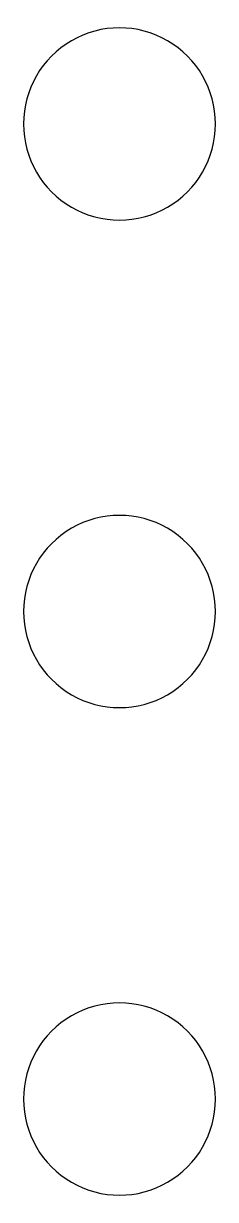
# Model space of a CAD drawing. Extents: x 224 to 350, y 17 to 279.
# Drawn here: x 236.91 to 239.91, y 41.27 to 59.65 of the extents above; entities that cross this region are included whole.
import ezdxf

# ---------------------------------------------------------------- set-up
doc = ezdxf.new("R2010")
doc.units = 0
doc.layers.add('For_Cutting', color=7, linetype='CONTINUOUS')

msp = doc.modelspace()

# ---------------------------------------------------------------- linework, layer by layer
at = {"layer": 'For_Cutting', "color": 1}
for points in [[(239.91074, 58.08308)], [(239.91074, 50.46308)], [(239.91074, 42.84308)]]:
    msp.add_lwpolyline(points, close=True, dxfattribs=at)
for points in [[(239.161499, 59.384309), (238.697012, 59.652842), (238.124468, 59.652842), (237.659981, 59.384309)], [(237.659981, 59.384309), (237.195493, 59.115775), (236.9098, 58.619604), (236.91074, 58.08308)], [(239.91074, 58.08308), (239.91168, 58.619604), (239.625987, 59.115775), (239.161499, 59.384309)], [(236.91074, 58.08308), (236.9098, 57.546556), (237.195493, 57.050385), (237.659981, 56.781851)], [(239.161499, 56.781851), (239.625987, 57.050385), (239.91168, 57.546556), (239.91074, 58.08308)], [(237.659981, 56.781851), (238.124468, 56.513318), (238.697012, 56.513318), (239.161499, 56.781851)], [(239.161499, 51.764309), (238.697012, 52.032842), (238.124468, 52.032842), (237.659981, 51.764309)], [(237.659981, 51.764309), (237.195493, 51.495775), (236.9098, 50.999604), (236.91074, 50.46308)], [(239.91074, 50.46308), (239.91168, 50.999604), (239.625987, 51.495775), (239.161499, 51.764309)], [(236.91074, 50.46308), (236.9098, 49.926556), (237.195493, 49.430385), (237.659981, 49.161851)], [(239.161499, 49.161851), (239.625987, 49.430385), (239.91168, 49.926556), (239.91074, 50.46308)], [(237.659981, 49.161851), (238.124468, 48.893318), (238.697012, 48.893318), (239.161499, 49.161851)], [(239.161499, 44.144309), (238.697012, 44.412842), (238.124468, 44.412842), (237.659981, 44.144309)], [(237.659981, 44.144309), (237.195493, 43.875775), (236.9098, 43.379604), (236.91074, 42.84308)], [(239.91074, 42.84308), (239.91168, 43.379604), (239.625987, 43.875775), (239.161499, 44.144309)], [(236.91074, 42.84308), (236.9098, 42.306556), (237.195493, 41.810385), (237.659981, 41.541851)], [(239.161499, 41.541851), (239.625987, 41.810385), (239.91168, 42.306556), (239.91074, 42.84308)], [(237.659981, 41.541851), (238.124468, 41.273318), (238.697012, 41.273318), (239.161499, 41.541851)]]:
    msp.add_open_spline(points, degree=3, dxfattribs=at)

doc.saveas('drawing.dxf')
